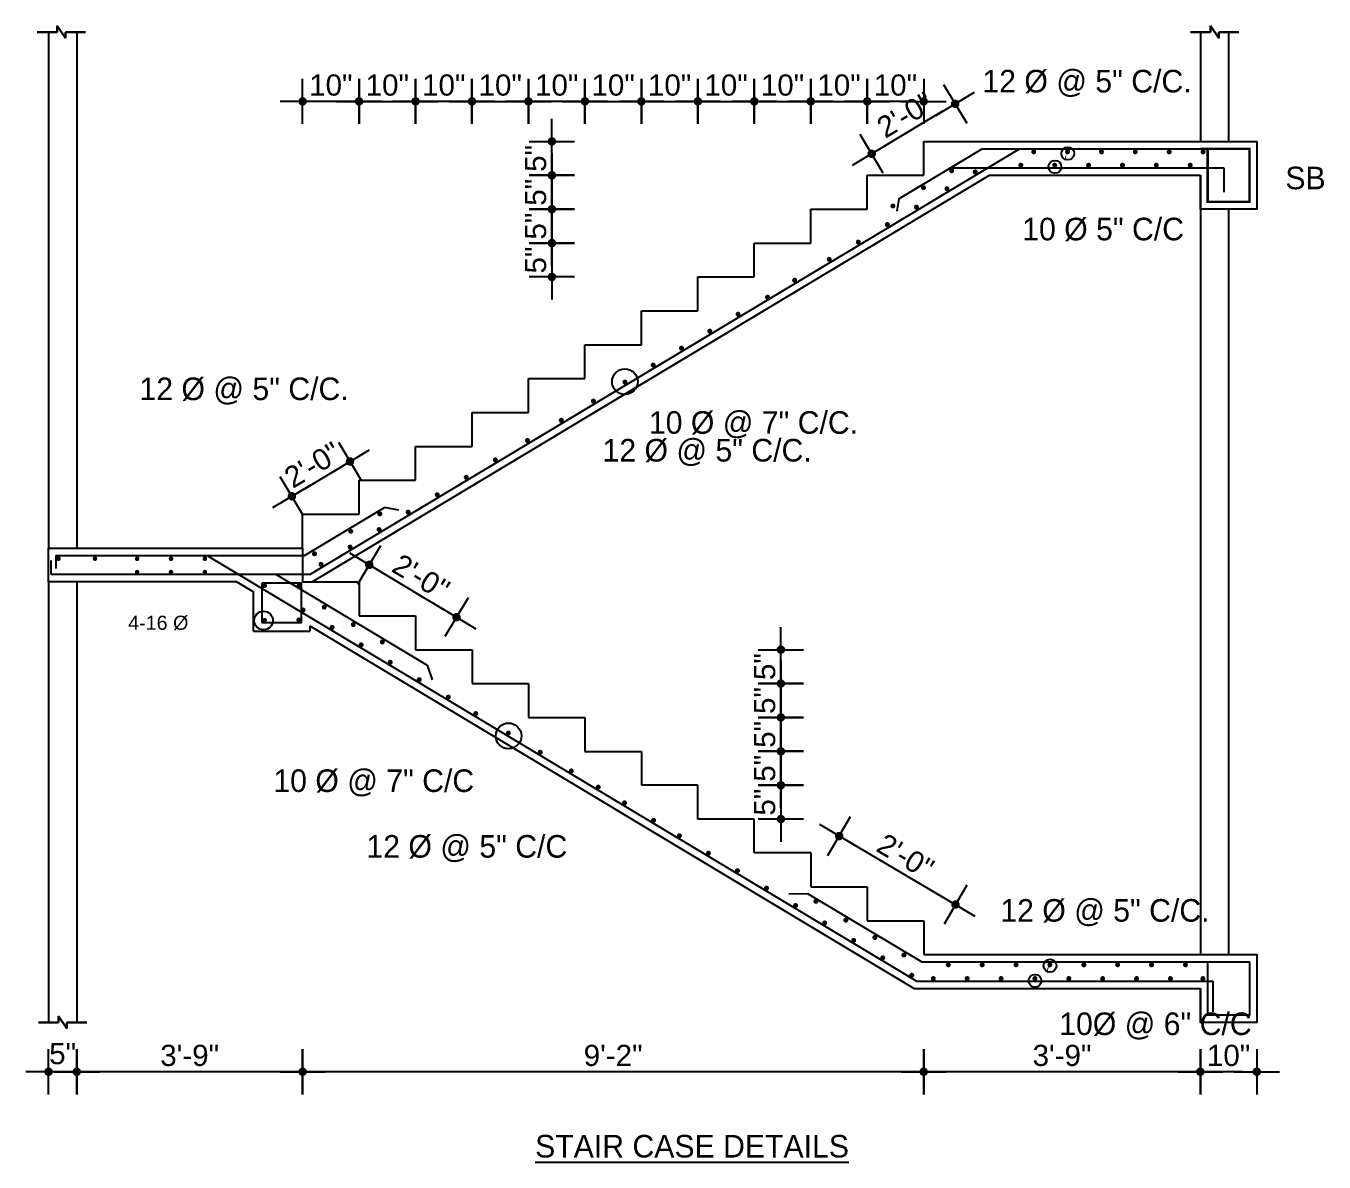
# Model space of a CAD drawing. Header units: inches. Extents: x -4010 to 92088, y -38563 to -1318.
# Drawn here: x 89346 to 89575.9, y -35144 to -34942.8 of the extents above; entities that cross this region are included whole.
import ezdxf

# ---------------------------------------------------------------- set-up
doc = ezdxf.new("R2010")
doc.units = ezdxf.units.IN
doc.header["$MEASUREMENT"] = 0
doc.header["$PDMODE"] = 99
doc.linetypes.add('DASHED2', pattern=[0.375, 0.25, -0.125])
for name, color, linetype in [('1-BAR', 7, 'Continuous'), ('Brick wall', 3, 'Continuous'), ('CAPTION', 7, 'Continuous'), ('Rod', 1, 'Continuous'), ('Stair', 190, 'DASHED2'), ('TEX', 7, 'Continuous')]:
    doc.layers.add(name, color=color, linetype=linetype)
doc.layers.add('concrete out line', color=3, linetype='Continuous', lineweight=30)
doc.layers.add('text', color=7, linetype='Continuous', true_color=0x6a7cf1)
doc.styles.add('ARIAL', font='arial.ttf')
doc.styles.add('CAPTION', font='GOTHIC.TTF', dxfattribs={"height": 100})
doc.styles.add('REG', font='arial.ttf')
doc.dimstyles.new('3-8', dxfattribs={"dimscale": 1.25, "dimtxt": 6, "dimasz": 2, "dimexe": 0.18, "dimexo": 6, "dimgap": 0, "dimtad": 0, "dimdec": 0, "dimzin": 3, "dimdsep": 46, "dimlunit": 3, "dimtxsty": 'ARIAL', "dimblk": 'DD', "dimcen": 1, "dimse1": 1, "dimse2": 1, "dimclrd": 256, "dimclrt": 256, "dimadec": 0, "dimazin": 0, "dimtfac": 0.5, "dimtdec": 0, "dimtmove": 2, "dimatfit": 0, "dimfxl": 0.18, "dimtvp": 0.75, "dimfrac": 1, "dimtolj": 1, "dimtzin": 0, "dimarcsym": 0})

# ---------------------------------------------------------------- blocks, each defined once
blk = doc.blocks.new('DD')
for p, q in [((0, 1.6), (0, -1.6)), ((-1.6, 0), (1.6, 0))]:
    blk.add_line(p, q)
at = {"const_width": 0.3}
blk.add_lwpolyline([(-0.15, 0, 1), (0.15, 0, 1)], format="xyb", close=True, dxfattribs=at)
blk = doc.blocks.new('*D1382')
at = {"layer": 'CAPTION', "lineweight": -2}
blk.add_line((89395.26, -35024.81), (89401.26, -35021.21), dxfattribs=at)
at = {"layer": 'Defpoints', "color": 0}
for p in [(89403.41, -35019.93), (89403.91, -35020.76), (89393.62, -35026.93)]:
    blk.add_point(p, dxfattribs=at)
at = {"layer": 'CAPTION', "lineweight": -2, "xscale": 2.5, "yscale": 2.5, "zscale": 2.5}
for p, rotation in [((89403.41, -35019.93), 30.96375653212118), ((89393.12, -35026.1), 210.9637565321212)]:
    blk.add_blockref('DD', p, dxfattribs=dict(at, rotation=rotation))
at = {"layer": 'CAPTION', "insert": (89396.78, -35020.55), "char_height": 3.75, "attachment_point": 5, "rotation": 30.9638, "style": 'ARIAL'}
blk.add_mtext('\\A1;2\'-0"', dxfattribs=at)
blk = doc.blocks.new('*D1383')
at = {"layer": 'CAPTION', "lineweight": -2}
blk.add_line((89408.96, -35039.54), (89420.11, -35046.23), dxfattribs=at)
at = {"layer": 'Defpoints', "color": 0}
for p in [(89406.77, -35038.34), (89422.2, -35047.6), (89422.25, -35047.51)]:
    blk.add_point(p, dxfattribs=at)
at = {"layer": 'CAPTION', "lineweight": -2, "xscale": 2.5, "yscale": 2.5, "zscale": 2.5}
for p, rotation in [((89406.82, -35038.25), 149.0362434679106), ((89422.25, -35047.51), 329.0362434679106)]:
    blk.add_blockref('DD', p, dxfattribs=dict(at, rotation=rotation))
at = {"layer": 'CAPTION', "insert": (89416.01, -35040.42), "char_height": 3.75, "attachment_point": 5, "rotation": 329.0362, "style": 'ARIAL'}
blk.add_mtext("\\A1;2'-0''", dxfattribs=at)
blk = doc.blocks.new('*D1384')
at = {"layer": 'CAPTION', "lineweight": -2}
blk.add_line((89439.16, -34984.76), (89439.16, -34983.76), dxfattribs=at)
at = {"layer": 'Defpoints', "color": 0}
for p in [(89439.16, -34981.26), (89484.21, -34981.26), (89484.21, -34987.26)]:
    blk.add_point(p, dxfattribs=at)
at = {"layer": 'CAPTION', "lineweight": -2, "xscale": 2.5, "yscale": 2.5, "zscale": 2.5}
for p, rotation in [((89439.16, -34981.26), 90), ((89439.16, -34987.26), 270)]:
    blk.add_blockref('DD', p, dxfattribs=dict(at, rotation=rotation))
at = {"layer": 'CAPTION', "insert": (89436.29, -34984.26), "char_height": 3.75, "attachment_point": 5, "rotation": 90, "style": 'ARIAL'}
blk.add_mtext('\\A1;5"', dxfattribs=at)
blk = doc.blocks.new('*D1385')
at = {"layer": 'CAPTION', "lineweight": -2}
blk.add_line((89439.16, -34978.76), (89439.16, -34977.76), dxfattribs=at)
at = {"layer": 'Defpoints', "color": 0}
for p in [(89439.16, -34975.26), (89484.21, -34975.26), (89484.21, -34981.26)]:
    blk.add_point(p, dxfattribs=at)
at = {"layer": 'CAPTION', "lineweight": -2, "xscale": 2.5, "yscale": 2.5, "zscale": 2.5}
for p, rotation in [((89439.16, -34975.26), 90), ((89439.16, -34981.26), 270)]:
    blk.add_blockref('DD', p, dxfattribs=dict(at, rotation=rotation))
at = {"layer": 'CAPTION', "insert": (89436.29, -34978.26), "char_height": 3.75, "attachment_point": 5, "rotation": 90, "style": 'ARIAL'}
blk.add_mtext('\\A1;5"', dxfattribs=at)
blk = doc.blocks.new('*D1386')
at = {"layer": 'CAPTION', "lineweight": -2}
blk.add_line((89439.16, -34972.76), (89439.16, -34971.76), dxfattribs=at)
at = {"layer": 'Defpoints', "color": 0}
for p in [(89439.16, -34969.26), (89484.21, -34969.26), (89484.21, -34975.26)]:
    blk.add_point(p, dxfattribs=at)
at = {"layer": 'CAPTION', "lineweight": -2, "xscale": 2.5, "yscale": 2.5, "zscale": 2.5}
for p, rotation in [((89439.16, -34969.26), 90), ((89439.16, -34975.26), 270)]:
    blk.add_blockref('DD', p, dxfattribs=dict(at, rotation=rotation))
at = {"layer": 'CAPTION', "insert": (89436.29, -34972.26), "char_height": 3.75, "attachment_point": 5, "rotation": 90, "style": 'ARIAL'}
blk.add_mtext('\\A1;5"', dxfattribs=at)
blk = doc.blocks.new('*D1387')
at = {"layer": 'CAPTION', "lineweight": -2}
blk.add_line((89439.16, -34966.76), (89439.16, -34965.76), dxfattribs=at)
at = {"layer": 'Defpoints', "color": 0}
for p in [(89439.16, -34963.26), (89484.21, -34963.26), (89484.21, -34969.26)]:
    blk.add_point(p, dxfattribs=at)
at = {"layer": 'CAPTION', "lineweight": -2, "xscale": 2.5, "yscale": 2.5, "zscale": 2.5}
for p, rotation in [((89439.16, -34963.26), 90), ((89439.16, -34969.26), 270)]:
    blk.add_blockref('DD', p, dxfattribs=dict(at, rotation=rotation))
at = {"layer": 'CAPTION', "insert": (89436.29, -34966.26), "char_height": 3.75, "attachment_point": 5, "rotation": 90, "style": 'ARIAL'}
blk.add_mtext('\\A1;5"', dxfattribs=at)
blk = doc.blocks.new('*D1388')
at = {"layer": 'CAPTION', "lineweight": -2}
blk.add_line((89502.51, -34956.17), (89497.51, -34956.17), dxfattribs=at)
at = {"layer": 'Defpoints', "color": 0}
for p in [(89495.01, -34956.17), (89495.01, -34974.57), (89505.01, -34974.57)]:
    blk.add_point(p, dxfattribs=at)
at = {"layer": 'CAPTION', "lineweight": -2, "xscale": 2.5, "yscale": 2.5, "zscale": 2.5, "rotation": 180}
blk.add_blockref('DD', (89495.01, -34956.17), dxfattribs=at)
at = {"layer": 'CAPTION', "lineweight": -2, "xscale": 2.5, "yscale": 2.5, "zscale": 2.5}
blk.add_blockref('DD', (89505.01, -34956.17), dxfattribs=at)
at = {"layer": 'CAPTION', "insert": (89500.01, -34953.3), "char_height": 3.75, "attachment_point": 5, "style": 'ARIAL'}
blk.add_mtext('\\A1;10"', dxfattribs=at)
blk = doc.blocks.new('*D1389')
at = {"layer": 'CAPTION', "lineweight": -2}
blk.add_line((89487.51, -34956.17), (89492.51, -34956.17), dxfattribs=at)
at = {"layer": 'Defpoints', "color": 0}
for p in [(89495.01, -34956.17), (89485.01, -34974.57), (89495.01, -34974.57)]:
    blk.add_point(p, dxfattribs=at)
at = {"layer": 'CAPTION', "lineweight": -2, "xscale": 2.5, "yscale": 2.5, "zscale": 2.5, "rotation": 180}
blk.add_blockref('DD', (89485.01, -34956.17), dxfattribs=at)
at = {"layer": 'CAPTION', "lineweight": -2, "xscale": 2.5, "yscale": 2.5, "zscale": 2.5}
blk.add_blockref('DD', (89495.01, -34956.17), dxfattribs=at)
at = {"layer": 'CAPTION', "insert": (89490.01, -34953.3), "char_height": 3.75, "attachment_point": 5, "style": 'ARIAL'}
blk.add_mtext('\\A1;10"', dxfattribs=at)
blk = doc.blocks.new('*D1390')
at = {"layer": 'CAPTION', "lineweight": -2}
blk.add_line((89447.51, -34956.17), (89452.51, -34956.17), dxfattribs=at)
at = {"layer": 'Defpoints', "color": 0}
for p in [(89455.01, -34956.17), (89445.01, -34974.57), (89455.01, -34974.57)]:
    blk.add_point(p, dxfattribs=at)
at = {"layer": 'CAPTION', "lineweight": -2, "xscale": 2.5, "yscale": 2.5, "zscale": 2.5, "rotation": 180}
blk.add_blockref('DD', (89445.01, -34956.17), dxfattribs=at)
at = {"layer": 'CAPTION', "lineweight": -2, "xscale": 2.5, "yscale": 2.5, "zscale": 2.5}
blk.add_blockref('DD', (89455.01, -34956.17), dxfattribs=at)
at = {"layer": 'CAPTION', "insert": (89450.01, -34953.3), "char_height": 3.75, "attachment_point": 5, "style": 'ARIAL'}
blk.add_mtext('\\A1;10"', dxfattribs=at)
blk = doc.blocks.new('*D1391')
at = {"layer": 'CAPTION', "lineweight": -2}
blk.add_line((89442.51, -34956.17), (89437.51, -34956.17), dxfattribs=at)
at = {"layer": 'Defpoints', "color": 0}
for p in [(89435.01, -34956.17), (89435.01, -34974.57), (89445.01, -34974.57)]:
    blk.add_point(p, dxfattribs=at)
at = {"layer": 'CAPTION', "lineweight": -2, "xscale": 2.5, "yscale": 2.5, "zscale": 2.5, "rotation": 180}
blk.add_blockref('DD', (89435.01, -34956.17), dxfattribs=at)
at = {"layer": 'CAPTION', "lineweight": -2, "xscale": 2.5, "yscale": 2.5, "zscale": 2.5}
blk.add_blockref('DD', (89445.01, -34956.17), dxfattribs=at)
at = {"layer": 'CAPTION', "insert": (89440.01, -34953.3), "char_height": 3.75, "attachment_point": 5, "style": 'ARIAL'}
blk.add_mtext('\\A1;10"', dxfattribs=at)
blk = doc.blocks.new('*D1392')
at = {"layer": 'CAPTION', "lineweight": -2}
blk.add_line((89427.51, -34956.17), (89432.51, -34956.17), dxfattribs=at)
at = {"layer": 'Defpoints', "color": 0}
for p in [(89435.01, -34956.17), (89425.01, -34960.73), (89435.01, -34974.57)]:
    blk.add_point(p, dxfattribs=at)
at = {"layer": 'CAPTION', "lineweight": -2, "xscale": 2.5, "yscale": 2.5, "zscale": 2.5, "rotation": 180}
blk.add_blockref('DD', (89425.01, -34956.17), dxfattribs=at)
at = {"layer": 'CAPTION', "lineweight": -2, "xscale": 2.5, "yscale": 2.5, "zscale": 2.5}
blk.add_blockref('DD', (89435.01, -34956.17), dxfattribs=at)
at = {"layer": 'CAPTION', "insert": (89430.01, -34953.3), "char_height": 3.75, "attachment_point": 5, "style": 'ARIAL'}
blk.add_mtext('\\A1;10"', dxfattribs=at)
blk = doc.blocks.new('*D1393')
at = {"layer": 'CAPTION', "lineweight": -2}
blk.add_line((89407.51, -34956.17), (89412.51, -34956.17), dxfattribs=at)
at = {"layer": 'Defpoints', "color": 0}
for p in [(89415.01, -34956.17), (89405.01, -34960.73), (89415.01, -34960.73)]:
    blk.add_point(p, dxfattribs=at)
at = {"layer": 'CAPTION', "lineweight": -2, "xscale": 2.5, "yscale": 2.5, "zscale": 2.5, "rotation": 180}
blk.add_blockref('DD', (89405.01, -34956.17), dxfattribs=at)
at = {"layer": 'CAPTION', "lineweight": -2, "xscale": 2.5, "yscale": 2.5, "zscale": 2.5}
blk.add_blockref('DD', (89415.01, -34956.17), dxfattribs=at)
at = {"layer": 'CAPTION', "insert": (89410.01, -34953.3), "char_height": 3.75, "attachment_point": 5, "style": 'ARIAL'}
blk.add_mtext('\\A1;10"', dxfattribs=at)
blk = doc.blocks.new('*D1394')
at = {"layer": 'CAPTION', "lineweight": -2}
blk.add_line((89422.51, -34956.17), (89417.51, -34956.17), dxfattribs=at)
at = {"layer": 'Defpoints', "color": 0}
for p in [(89415.01, -34956.17), (89415.01, -34960.73), (89425.01, -34960.73)]:
    blk.add_point(p, dxfattribs=at)
at = {"layer": 'CAPTION', "lineweight": -2, "xscale": 2.5, "yscale": 2.5, "zscale": 2.5, "rotation": 180}
blk.add_blockref('DD', (89415.01, -34956.17), dxfattribs=at)
at = {"layer": 'CAPTION', "lineweight": -2, "xscale": 2.5, "yscale": 2.5, "zscale": 2.5}
blk.add_blockref('DD', (89425.01, -34956.17), dxfattribs=at)
at = {"layer": 'CAPTION', "insert": (89420.01, -34953.3), "char_height": 3.75, "attachment_point": 5, "style": 'ARIAL'}
blk.add_mtext('\\A1;10"', dxfattribs=at)
blk = doc.blocks.new('*D1395')
at = {"layer": 'CAPTION', "lineweight": -2}
blk.add_line((89402.51, -34956.17), (89397.51, -34956.17), dxfattribs=at)
at = {"layer": 'Defpoints', "color": 0}
for p in [(89395.01, -34956.17), (89405.01, -34960.73), (89395.01, -34974.57)]:
    blk.add_point(p, dxfattribs=at)
at = {"layer": 'CAPTION', "lineweight": -2, "xscale": 2.5, "yscale": 2.5, "zscale": 2.5, "rotation": 180}
blk.add_blockref('DD', (89395.01, -34956.17), dxfattribs=at)
at = {"layer": 'CAPTION', "lineweight": -2, "xscale": 2.5, "yscale": 2.5, "zscale": 2.5}
blk.add_blockref('DD', (89405.01, -34956.17), dxfattribs=at)
at = {"layer": 'CAPTION', "insert": (89400.01, -34953.3), "char_height": 3.75, "attachment_point": 5, "style": 'ARIAL'}
blk.add_mtext('\\A1;10"', dxfattribs=at)
blk = doc.blocks.new('*D1404')
at = {"layer": 'CAPTION', "lineweight": -2}
blk.add_line((89561.51, -35128), (89556.51, -35128), dxfattribs=at)
at = {"layer": 'Defpoints', "color": 0}
for p in [(89554.01, -35119.26), (89564.01, -35119.26), (89554.01, -35128)]:
    blk.add_point(p, dxfattribs=at)
at = {"layer": 'CAPTION', "lineweight": -2, "xscale": 2.5, "yscale": 2.5, "zscale": 2.5, "rotation": 180}
blk.add_blockref('DD', (89554.01, -35128), dxfattribs=at)
at = {"layer": 'CAPTION', "lineweight": -2, "xscale": 2.5, "yscale": 2.5, "zscale": 2.5}
blk.add_blockref('DD', (89564.01, -35128), dxfattribs=at)
at = {"layer": 'CAPTION', "insert": (89559.01, -35125.13), "char_height": 3.75, "attachment_point": 5, "style": 'ARIAL'}
blk.add_mtext('\\A1;10"', dxfattribs=at)
blk = doc.blocks.new('*D1405')
at = {"layer": 'CAPTION', "lineweight": -2}
blk.add_line((89551.51, -35128), (89507.51, -35128), dxfattribs=at)
at = {"layer": 'Defpoints', "color": 0}
for p in [(89505.01, -35113.26), (89554.01, -35119.26), (89505.01, -35128)]:
    blk.add_point(p, dxfattribs=at)
at = {"layer": 'CAPTION', "lineweight": -2, "xscale": 2.5, "yscale": 2.5, "zscale": 2.5, "rotation": 180}
blk.add_blockref('DD', (89505.01, -35128), dxfattribs=at)
at = {"layer": 'CAPTION', "lineweight": -2, "xscale": 2.5, "yscale": 2.5, "zscale": 2.5}
blk.add_blockref('DD', (89554.01, -35128), dxfattribs=at)
at = {"layer": 'CAPTION', "insert": (89529.51, -35125.13), "char_height": 3.75, "attachment_point": 5, "style": 'ARIAL'}
blk.add_mtext('\\A1;3\'-9"', dxfattribs=at)
blk = doc.blocks.new('*D1396')
at = {"layer": 'CAPTION', "lineweight": -2}
blk.add_line((89502.51, -35128), (89397.51, -35128), dxfattribs=at)
at = {"layer": 'Defpoints', "color": 0}
for p in [(89395.01, -35092.51), (89505.01, -35113.26), (89395.01, -35128)]:
    blk.add_point(p, dxfattribs=at)
at = {"layer": 'CAPTION', "lineweight": -2, "xscale": 2.5, "yscale": 2.5, "zscale": 2.5, "rotation": 180}
blk.add_blockref('DD', (89395.01, -35128), dxfattribs=at)
at = {"layer": 'CAPTION', "lineweight": -2, "xscale": 2.5, "yscale": 2.5, "zscale": 2.5}
blk.add_blockref('DD', (89505.01, -35128), dxfattribs=at)
at = {"layer": 'CAPTION', "insert": (89450.01, -35125.13), "char_height": 3.75, "attachment_point": 5, "style": 'ARIAL'}
blk.add_mtext('\\A1;9\'-2"', dxfattribs=at)
blk = doc.blocks.new('*D1406')
at = {"layer": 'CAPTION', "lineweight": -2}
blk.add_line((89392.51, -35128), (89357.51, -35128), dxfattribs=at)
at = {"layer": 'Defpoints', "color": 0}
for p in [(89395.01, -35092.51), (89355.01, -35119.26), (89355.01, -35128)]:
    blk.add_point(p, dxfattribs=at)
at = {"layer": 'CAPTION', "lineweight": -2, "xscale": 2.5, "yscale": 2.5, "zscale": 2.5, "rotation": 180}
blk.add_blockref('DD', (89355.01, -35128), dxfattribs=at)
at = {"layer": 'CAPTION', "lineweight": -2, "xscale": 2.5, "yscale": 2.5, "zscale": 2.5}
blk.add_blockref('DD', (89395.01, -35128), dxfattribs=at)
at = {"layer": 'CAPTION', "insert": (89375.01, -35125.13), "char_height": 3.75, "attachment_point": 5, "style": 'ARIAL'}
blk.add_mtext('\\A1;3\'-9"', dxfattribs=at)
blk = doc.blocks.new('*D1407')
at = {"layer": 'Defpoints', "color": 0}
for p in [(89350.01, -35119.26), (89355.01, -35119.26), (89350.01, -35128)]:
    blk.add_point(p, dxfattribs=at)
at = {"layer": 'CAPTION', "lineweight": -2, "xscale": 2.5, "yscale": 2.5, "zscale": 2.5, "rotation": 180}
blk.add_blockref('DD', (89350.01, -35128), dxfattribs=at)
at = {"layer": 'CAPTION', "lineweight": -2, "xscale": 2.5, "yscale": 2.5, "zscale": 2.5}
blk.add_blockref('DD', (89355.01, -35128), dxfattribs=at)
at = {"layer": 'CAPTION', "insert": (89352.51, -35124.81), "char_height": 3.75, "attachment_point": 5, "style": 'ARIAL'}
blk.add_mtext('\\A1;5"', dxfattribs=at)
blk = doc.blocks.new('*D1408')
at = {"layer": 'CAPTION', "lineweight": -2}
blk.add_line((89508.48, -35097.13), (89492.19, -35087.54), dxfattribs=at)
at = {"layer": 'Defpoints', "color": 0}
for p in [(89490.04, -35086.27), (89484.05, -35096.44), (89504.65, -35108.56)]:
    blk.add_point(p, dxfattribs=at)
at = {"layer": 'CAPTION', "lineweight": -2, "xscale": 2.5, "yscale": 2.5, "zscale": 2.5}
for p, rotation in [((89490.04, -35086.27), 149.5192224121933), ((89510.64, -35098.4), 329.5192224121933)]:
    blk.add_blockref('DD', p, dxfattribs=dict(at, rotation=rotation))
at = {"layer": 'CAPTION', "insert": (89501.79, -35089.86), "char_height": 3.75, "attachment_point": 5, "rotation": 329.5192, "style": 'ARIAL'}
blk.add_mtext('\\A1;2\'-0"', dxfattribs=at)
blk = doc.blocks.new('*D1409')
at = {"layer": 'CAPTION', "lineweight": -2}
blk.add_line((89508.44, -34957.87), (89497.95, -34964.17), dxfattribs=at)
at = {"layer": 'Defpoints', "color": 0}
for p in [(89495.8, -34965.46), (89515.37, -34964.56), (89500.59, -34973.43)]:
    blk.add_point(p, dxfattribs=at)
at = {"layer": 'CAPTION', "lineweight": -2, "xscale": 2.5, "yscale": 2.5, "zscale": 2.5}
for p, rotation in [((89510.59, -34956.59), 30.96375653203203), ((89495.8, -34965.46), 210.963756532032)]:
    blk.add_blockref('DD', p, dxfattribs=dict(at, rotation=rotation))
at = {"layer": 'CAPTION', "insert": (89501.72, -34958.56), "char_height": 3.75, "attachment_point": 5, "rotation": 30.9638, "style": 'ARIAL'}
blk.add_mtext('\\A1;2\'-0"', dxfattribs=at)
blk = doc.blocks.new('*D1410')
at = {"layer": 'CAPTION', "lineweight": -2}
blk.add_line((89457.51, -34956.17), (89462.51, -34956.17), dxfattribs=at)
at = {"layer": 'Defpoints', "color": 0}
for p in [(89465.01, -34956.17), (89465.01, -34987.26), (89455.01, -34993.26)]:
    blk.add_point(p, dxfattribs=at)
at = {"layer": 'CAPTION', "lineweight": -2, "xscale": 2.5, "yscale": 2.5, "zscale": 2.5, "rotation": 180}
blk.add_blockref('DD', (89455.01, -34956.17), dxfattribs=at)
at = {"layer": 'CAPTION', "lineweight": -2, "xscale": 2.5, "yscale": 2.5, "zscale": 2.5}
blk.add_blockref('DD', (89465.01, -34956.17), dxfattribs=at)
at = {"layer": 'CAPTION', "insert": (89460.01, -34953.3), "char_height": 3.75, "attachment_point": 5, "style": 'ARIAL'}
blk.add_mtext('\\A1;10"', dxfattribs=at)
blk = doc.blocks.new('*D1411')
at = {"layer": 'CAPTION', "lineweight": -2}
blk.add_line((89467.51, -34956.17), (89472.51, -34956.17), dxfattribs=at)
at = {"layer": 'Defpoints', "color": 0}
for p in [(89475.01, -34956.17), (89475.01, -34981.26), (89465.01, -34987.26)]:
    blk.add_point(p, dxfattribs=at)
at = {"layer": 'CAPTION', "lineweight": -2, "xscale": 2.5, "yscale": 2.5, "zscale": 2.5, "rotation": 180}
blk.add_blockref('DD', (89465.01, -34956.17), dxfattribs=at)
at = {"layer": 'CAPTION', "lineweight": -2, "xscale": 2.5, "yscale": 2.5, "zscale": 2.5}
blk.add_blockref('DD', (89475.01, -34956.17), dxfattribs=at)
at = {"layer": 'CAPTION', "insert": (89470.01, -34953.3), "char_height": 3.75, "attachment_point": 5, "style": 'ARIAL'}
blk.add_mtext('\\A1;10"', dxfattribs=at)
blk = doc.blocks.new('*D1412')
at = {"layer": 'CAPTION', "lineweight": -2}
blk.add_line((89477.51, -34956.17), (89482.51, -34956.17), dxfattribs=at)
at = {"layer": 'Defpoints', "color": 0}
for p in [(89485.01, -34956.17), (89485.01, -34975.26), (89475.01, -34981.26)]:
    blk.add_point(p, dxfattribs=at)
at = {"layer": 'CAPTION', "lineweight": -2, "xscale": 2.5, "yscale": 2.5, "zscale": 2.5, "rotation": 180}
blk.add_blockref('DD', (89475.01, -34956.17), dxfattribs=at)
at = {"layer": 'CAPTION', "lineweight": -2, "xscale": 2.5, "yscale": 2.5, "zscale": 2.5}
blk.add_blockref('DD', (89485.01, -34956.17), dxfattribs=at)
at = {"layer": 'CAPTION', "insert": (89480.01, -34953.3), "char_height": 3.75, "attachment_point": 5, "style": 'ARIAL'}
blk.add_mtext('\\A1;10"', dxfattribs=at)
blk = doc.blocks.new('*D1413')
at = {"layer": 'CAPTION', "lineweight": -2}
blk.add_line((89479.72, -35080.76), (89479.72, -35079.76), dxfattribs=at)
at = {"layer": 'Defpoints', "color": 0}
for p in [(89465.01, -35077.26), (89479.72, -35077.26), (89465.01, -35083.26)]:
    blk.add_point(p, dxfattribs=at)
at = {"layer": 'CAPTION', "lineweight": -2, "xscale": 2.5, "yscale": 2.5, "zscale": 2.5}
for p, rotation in [((89479.72, -35077.26), 90), ((89479.72, -35083.26), 270)]:
    blk.add_blockref('DD', p, dxfattribs=dict(at, rotation=rotation))
at = {"layer": 'CAPTION', "insert": (89476.86, -35080.26), "char_height": 3.75, "attachment_point": 5, "rotation": 90, "style": 'ARIAL'}
blk.add_mtext('\\A1;5"', dxfattribs=at)
blk = doc.blocks.new('*D1414')
at = {"layer": 'CAPTION', "lineweight": -2}
blk.add_line((89479.72, -35074.76), (89479.72, -35073.76), dxfattribs=at)
at = {"layer": 'Defpoints', "color": 0}
for p in [(89455.01, -35071.26), (89479.72, -35071.26), (89465.01, -35077.26)]:
    blk.add_point(p, dxfattribs=at)
at = {"layer": 'CAPTION', "lineweight": -2, "xscale": 2.5, "yscale": 2.5, "zscale": 2.5}
for p, rotation in [((89479.72, -35071.26), 90), ((89479.72, -35077.26), 270)]:
    blk.add_blockref('DD', p, dxfattribs=dict(at, rotation=rotation))
at = {"layer": 'CAPTION', "insert": (89476.86, -35074.26), "char_height": 3.75, "attachment_point": 5, "rotation": 90, "style": 'ARIAL'}
blk.add_mtext('\\A1;5"', dxfattribs=at)
blk = doc.blocks.new('*D1415')
at = {"layer": 'CAPTION', "lineweight": -2}
blk.add_line((89479.72, -35068.76), (89479.72, -35067.76), dxfattribs=at)
at = {"layer": 'Defpoints', "color": 0}
for p in [(89445.01, -35065.26), (89479.72, -35065.26), (89455.01, -35071.26)]:
    blk.add_point(p, dxfattribs=at)
at = {"layer": 'CAPTION', "lineweight": -2, "xscale": 2.5, "yscale": 2.5, "zscale": 2.5}
for p, rotation in [((89479.72, -35065.26), 90), ((89479.72, -35071.26), 270)]:
    blk.add_blockref('DD', p, dxfattribs=dict(at, rotation=rotation))
at = {"layer": 'CAPTION', "insert": (89476.86, -35068.26), "char_height": 3.75, "attachment_point": 5, "rotation": 90, "style": 'ARIAL'}
blk.add_mtext('\\A1;5"', dxfattribs=at)
blk = doc.blocks.new('*D1416')
at = {"layer": 'CAPTION', "lineweight": -2}
blk.add_line((89479.72, -35062.76), (89479.72, -35061.76), dxfattribs=at)
at = {"layer": 'Defpoints', "color": 0}
for p in [(89435.01, -35059.26), (89479.72, -35059.26), (89445.01, -35065.26)]:
    blk.add_point(p, dxfattribs=at)
at = {"layer": 'CAPTION', "lineweight": -2, "xscale": 2.5, "yscale": 2.5, "zscale": 2.5}
for p, rotation in [((89479.72, -35059.26), 90), ((89479.72, -35065.26), 270)]:
    blk.add_blockref('DD', p, dxfattribs=dict(at, rotation=rotation))
at = {"layer": 'CAPTION', "insert": (89476.86, -35062.26), "char_height": 3.75, "attachment_point": 5, "rotation": 90, "style": 'ARIAL'}
blk.add_mtext('\\A1;5"', dxfattribs=at)
blk = doc.blocks.new('*D1417')
at = {"layer": 'CAPTION', "lineweight": -2}
blk.add_line((89479.72, -35056.76), (89479.72, -35055.76), dxfattribs=at)
at = {"layer": 'Defpoints', "color": 0}
for p in [(89425.01, -35053.26), (89479.72, -35053.26), (89435.01, -35059.26)]:
    blk.add_point(p, dxfattribs=at)
at = {"layer": 'CAPTION', "lineweight": -2, "xscale": 2.5, "yscale": 2.5, "zscale": 2.5}
for p, rotation in [((89479.72, -35053.26), 90), ((89479.72, -35059.26), 270)]:
    blk.add_blockref('DD', p, dxfattribs=dict(at, rotation=rotation))
at = {"layer": 'CAPTION', "insert": (89476.86, -35056.26), "char_height": 3.75, "attachment_point": 5, "rotation": 90, "style": 'ARIAL'}
blk.add_mtext('\\A1;5"', dxfattribs=at)

msp = doc.modelspace()

# ---------------------------------------------------------------- linework, layer by layer
at = {"layer": '1-BAR'}
msp.add_line((89558.182, -34967.963), (89558.182, -34972.228), dxfattribs=at)
at = {"layer": '1-BAR', "const_width": 0.44}
msp.add_lwpolyline([(89551.994, -34967.473, 1), (89552.434, -34967.473, 1)], format="xyb", close=True, dxfattribs=at)
at = {"layer": 'Brick wall'}
for p, q in [((89350.013, -34943.901), (89350.013, -35035.263)), ((89355.013, -34943.901), (89355.013, -35035.263)), ((89554.013, -34943.901), (89554.013, -34963.263)), ((89559.013, -34943.901), (89559.013, -34963.263)), ((89505.013, -34969.263), (89505.013, -34963.263)), ((89505.013, -34963.263), (89553.634, -34963.263)), ((89396.675, -35041.263), (89516.675, -34969.263)), ((89495.013, -34975.263), (89495.013, -34969.263)), ((89495.013, -34969.263), (89505.013, -34969.263)), ((89516.675, -34969.263), (89553.634, -34969.263)), ((89545.013, -34969.263), (89554.013, -34969.263)), ((89554.013, -34969.263), (89554.013, -35107.263)), ((89485.013, -34981.263), (89485.013, -34975.263)), ((89485.013, -34975.263), (89495.013, -34975.263)), ((89559.013, -34975.263), (89559.013, -35107.263)), ((89475.013, -34987.263), (89475.013, -34981.263)), ((89475.013, -34981.263), (89485.013, -34981.263)), ((89465.013, -34993.263), (89465.013, -34987.263)), ((89465.013, -34987.263), (89475.013, -34987.263)), ((89455.013, -34999.263), (89455.013, -34993.263)), ((89455.013, -34993.263), (89465.013, -34993.263)), ((89445.013, -35005.263), (89445.013, -34999.263)), ((89445.013, -34999.263), (89455.013, -34999.263)), ((89435.013, -35011.263), (89435.013, -35005.263)), ((89435.013, -35005.263), (89445.013, -35005.263)), ((89425.013, -35017.263), (89425.013, -35011.263)), ((89425.013, -35011.263), (89435.013, -35011.263)), ((89415.013, -35023.263), (89415.013, -35017.263)), ((89415.013, -35017.263), (89425.013, -35017.263)), ((89405.013, -35029.263), (89405.013, -35023.263)), ((89405.013, -35023.263), (89415.013, -35023.263)), ((89395.013, -35035.263), (89395.013, -35029.263)), ((89395.013, -35029.263), (89405.013, -35029.263)), ((89364.895, -35035.263), (89395.013, -35035.263)), ((89364.895, -35035.263), (89395.013, -35035.263)), ((89395.013, -35035.263), (89395.013, -35041.263)), ((89366.283, -35041.263), (89350.013, -35041.263)), ((89350.013, -35041.263), (89350.013, -35119.263)), ((89355.013, -35041.263), (89355.013, -35119.263)), ((89383.351, -35041.263), (89364.895, -35041.263)), ((89383.351, -35041.263), (89386.315, -35043.041)), ((89395.013, -35041.263), (89405.013, -35041.263)), ((89405.013, -35041.263), (89405.013, -35047.263)), ((89386.315, -35049.963), (89386.315, -35043.041)), ((89405.013, -35047.263), (89415.013, -35047.263)), ((89415.013, -35047.263), (89415.013, -35053.263)), ((89386.315, -35049.963), (89396.315, -35049.963)), ((89396.315, -35049.041), (89503.351, -35113.263)), ((89396.315, -35049.041), (89396.315, -35049.963)), ((89415.013, -35053.263), (89425.013, -35053.263)), ((89425.013, -35053.263), (89425.013, -35059.263)), ((89425.013, -35059.263), (89435.013, -35059.263)), ((89435.013, -35059.263), (89435.013, -35065.263)), ((89435.013, -35065.263), (89445.013, -35065.263)), ((89445.013, -35065.263), (89445.013, -35071.263)), ((89445.013, -35071.263), (89455.013, -35071.263)), ((89455.013, -35071.263), (89455.013, -35077.263)), ((89465.013, -35077.263), (89455.013, -35077.263)), ((89465.013, -35083.263), (89465.013, -35077.263)), ((89475.013, -35083.263), (89465.013, -35083.263)), ((89475.013, -35089.263), (89475.013, -35083.263)), ((89485.013, -35089.263), (89475.013, -35089.263)), ((89485.013, -35089.263), (89485.013, -35095.263)), ((89485.013, -35095.263), (89495.013, -35095.263)), ((89495.013, -35095.263), (89495.013, -35101.263)), ((89495.013, -35101.263), (89505.013, -35101.263)), ((89505.013, -35101.263), (89505.013, -35107.263)), ((89505.013, -35107.263), (89553.634, -35107.263)), ((89503.351, -35113.263), (89553.634, -35113.263)), ((89545.013, -35113.263), (89554.013, -35113.263))]:
    msp.add_line(p, q, dxfattribs=at)
for points in [[(89545.013, -34963.263), (89564.013, -34963.263)], [(89554.013, -34963.263), (89564.013, -34963.263), (89564.013, -34975.263), (89554.013, -34975.263), (89554.013, -34969.263)], [(89350.013, -35035.263), (89366.283, -35035.263)], [(89360.013, -35041.263), (89360.013, -35041.263), (89350.013, -35041.263), (89350.013, -35035.263), (89360.013, -35035.263)], [(89350.013, -35035.263), (89366.283, -35035.263)], [(89545.013, -35107.263), (89564.013, -35107.263)], [(89554.013, -35107.263), (89564.013, -35107.263), (89564.013, -35119.263), (89554.013, -35119.263), (89554.013, -35113.263)]]:
    msp.add_lwpolyline(points, dxfattribs=at)
at = {"layer": 'concrete out line', "ltscale": 2}
for p, q in [((89351.558, -34942.814), (89351.558, -34943.901)), ((89351.558, -34942.814), (89353.036, -34944.987)), ((89555.787, -34942.814), (89555.787, -34943.901)), ((89555.787, -34942.814), (89557.264, -34944.987)), ((89351.558, -34943.901), (89348.012, -34943.901)), ((89356.583, -34943.901), (89353.036, -34943.901)), ((89353.036, -34943.901), (89353.036, -34944.987)), ((89555.787, -34943.901), (89552.24, -34943.901)), ((89560.811, -34943.901), (89557.264, -34943.901)), ((89557.264, -34943.901), (89557.264, -34944.987)), ((89351.787, -35119.263), (89348.24, -35119.263)), ((89351.787, -35118.176), (89351.787, -35119.263)), ((89351.787, -35118.176), (89353.264, -35120.349)), ((89356.811, -35119.263), (89353.264, -35119.263)), ((89353.264, -35119.263), (89353.264, -35120.349))]:
    msp.add_line(p, q, dxfattribs=at)
at = {"layer": 'Rod'}
for p, q in [((89396.315, -35039.963), (89521.982, -34964.563)), ((89500.588, -34973.434), (89515.373, -34964.563)), ((89515.373, -34964.563), (89553.634, -34964.563)), ((89545.013, -34964.563), (89561.87, -34964.563)), ((89509.707, -34967.963), (89553.634, -34967.963)), ((89545.013, -34967.963), (89558.182, -34967.963)), ((89500.588, -34973.434), (89500.247, -34975.623)), ((89395.373, -35036.563), (89409.512, -35028.079)), ((89412.062, -35028.535), (89409.512, -35028.079)), ((89351.313, -35036.563), (89366.283, -35036.563)), ((89364.895, -35036.563), (89378.045, -35036.563)), ((89503.711, -35111.963), (89378.045, -35036.563)), ((89378.045, -35036.563), (89395.373, -35036.563)), ((89366.283, -35039.963), (89350.48, -35039.963)), ((89396.315, -35039.963), (89364.895, -35039.963)), ((89390.32, -35039.963), (89417.059, -35056.006)), ((89417.059, -35056.006), (89417.983, -35058.621)), ((89481.147, -35096.52), (89484.428, -35096.427)), ((89484.428, -35096.427), (89491.324, -35100.565)), ((89491.324, -35100.565), (89504.653, -35108.563)), ((89504.653, -35108.563), (89553.634, -35108.563)), ((89545.013, -35108.563), (89561.704, -35108.563)), ((89503.711, -35111.963), (89553.634, -35111.963)), ((89545.013, -35111.963), (89556.203, -35111.963)), ((89556.203, -35111.963), (89556.203, -35117.388))]:
    msp.add_line(p, q, dxfattribs=at)
at = {"layer": 'Rod', "ltscale": 2}
for p, q in [((89351.313, -35036.563), (89351.313, -35038.905)), ((89350.48, -35039.963), (89350.48, -35037.485))]:
    msp.add_line(p, q, dxfattribs=at)
at = {"layer": 'Rod'}
for points, const_width in [([(89524.271, -34965.101, 1), (89524.711, -34965.101, 1)], 0.44), ([(89530.271, -34965.101, 1), (89530.711, -34965.101, 1)], 0.44), ([(89536.271, -34965.101, 1), (89536.711, -34965.101, 1)], 0.44), ([(89542.271, -34965.101, 1), (89542.711, -34965.101, 1)], 0.44), ([(89548.271, -34965.101, 1), (89548.711, -34965.101, 1)], 0.44), ([(89554.271, -34965.101, 1), (89554.711, -34965.101, 1)], 0.44), ([(89509.741, -34968.45, 1), (89510.181, -34968.45, 1)], 0.44), ([(89521.994, -34967.473, 1), (89522.434, -34967.473, 1)], 0.44), ([(89527.994, -34967.473, 1), (89528.434, -34967.473, 1)], 0.44), ([(89533.994, -34967.473, 1), (89534.434, -34967.473, 1)], 0.44), ([(89539.994, -34967.473, 1), (89540.434, -34967.473, 1)], 0.44), ([(89545.994, -34967.473, 1), (89546.434, -34967.473, 1)], 0.44), ([(89551.994, -34967.473, 1), (89552.434, -34967.473, 1)], 0.44), ([(89513.905, -34968.656, 1), (89514.345, -34968.656, 1)], 0.44), ([(89504.751, -34971.444, 1), (89505.191, -34971.444, 1)], 0.44), ([(89508.915, -34971.65, 1), (89509.355, -34971.65, 1)], 0.44), ([(89499.337, -34974.693, 1), (89499.777, -34974.693, 1)], 0.44), ([(89503.501, -34974.899, 1), (89503.941, -34974.899, 1)], 0.44), ([(89498.356, -34977.986, 1), (89498.796, -34977.986, 1)], 0.44), ([(89493.211, -34981.073, 1), (89493.651, -34981.073, 1)], 0.44), ([(89488.066, -34984.16, 1), (89488.506, -34984.16, 1)], 0.44), ([(89481.929, -34987.842, 1), (89482.369, -34987.842, 1)], 0.44), ([(89477.138, -34990.849, 1), (89477.578, -34990.849, 1)], 0.44), ([(89471.91, -34993.853, 1), (89472.35, -34993.853, 1)], 0.44), ([(89466.902, -34996.858, 1), (89467.342, -34996.858, 1)], 0.44), ([(89461.895, -34999.862, 1), (89462.335, -34999.862, 1)], 0.44), ([(89456.887, -35002.867, 1), (89457.327, -35002.867, 1)], 0.44), ([(89451.88, -35005.872, 1), (89452.32, -35005.872, 1)], 0.44), ([(89446.298, -35009.221, 1), (89446.738, -35009.221, 1)], 0.44), ([(89440.601, -35012.639, 1), (89441.041, -35012.639, 1)], 0.44), ([(89434.618, -35016.229, 1), (89435.058, -35016.229, 1)], 0.44), ([(89428.921, -35019.647, 1), (89429.361, -35019.647, 1)], 0.44), ([(89423.776, -35022.734, 1), (89424.216, -35022.734, 1)], 0.44), ([(89418.631, -35025.821, 1), (89419.071, -35025.821, 1)], 0.44), ([(89408.465, -35029.216, 1), (89408.905, -35029.216, 1)], 0.44), ([(89413.486, -35028.908, 1), (89413.926, -35028.908, 1)], 0.44), ([(89403.32, -35032.303, 1), (89403.76, -35032.303, 1)], 0.44), ([(89408.341, -35031.995, 1), (89408.781, -35031.995, 1)], 0.44), ([(89403.196, -35035.082, 1), (89403.636, -35035.082, 1)], 0.44), ([(89351.99, -35037.158, -1), (89351.59, -35037.158, -1)], 0.4), ([(89358.036, -35037.158, 1), (89358.436, -35037.158, 1)], 0.4), ([(89365.503, -35037.158, 1), (89365.903, -35037.158, 1)], 0.4), ([(89371.503, -35037.158, 1), (89371.903, -35037.158, 1)], 0.4), ([(89377.503, -35037.158, 1), (89377.903, -35037.158, 1)], 0.4), ([(89396.902, -35036.276, 1), (89397.342, -35036.276, 1)], 0.44), ([(89365.503, -35039.508, 1), (89365.903, -35039.508, 1)], 0.4), ([(89371.503, -35039.508, 1), (89371.903, -35039.508, 1)], 0.4), ([(89377.503, -35039.508, 1), (89377.903, -35039.508, 1)], 0.4), ([(89398.051, -35038.169, 1), (89398.491, -35038.169, 1)], 0.44), ([(89388.038, -35041.916, 1), (89388.478, -35041.916, 1)], 0.44), ([(89394.158, -35041.944, 1), (89394.598, -35041.944, 1)], 0.44), ([(89394.869, -35046.225, 1), (89395.309, -35046.225, 1)], 0.44), ([(89398.621, -35045.725, 1), (89399.061, -35045.725, 1)], 0.44), ([(89388.487, -35048.039, -1), (89388.087, -35048.039, -1)], 0.4), ([(89394.132, -35047.99, 1), (89394.572, -35047.99, 1)], 0.44), ([(89403.766, -35048.812, 1), (89404.206, -35048.812, 1)], 0.44), ([(89400.014, -35049.312, 1), (89400.454, -35049.312, 1)], 0.44), ([(89405.159, -35052.399, 1), (89405.599, -35052.399, 1)], 0.44), ([(89408.911, -35051.899, 1), (89409.351, -35051.899, 1)], 0.44), ([(89410.304, -35055.486, 1), (89410.744, -35055.486, 1)], 0.44), ([(89415.449, -35058.573, 1), (89415.889, -35058.573, 1)], 0.44), ([(89420.594, -35061.66, 1), (89421.034, -35061.66, 1)], 0.44), ([(89425.458, -35064.579, 1), (89425.898, -35064.579, 1)], 0.44), ([(89431.226, -35068.04, 1), (89431.666, -35068.04, 1)], 0.44), ([(89436.873, -35071.428, 1), (89437.313, -35071.428, 1)], 0.44), ([(89442.384, -35074.735, 1), (89442.824, -35074.735, 1)], 0.44), ([(89447.142, -35077.589, 1), (89447.582, -35077.589, 1)], 0.44), ([(89451.808, -35080.391, 1), (89452.248, -35080.391, 1)], 0.44), ([(89456.954, -35083.476, 1), (89457.394, -35083.476, 1)], 0.44), ([(89461.519, -35086.215, 1), (89461.959, -35086.215, 1)], 0.44), ([(89466.664, -35089.302, 1), (89467.104, -35089.302, 1)], 0.44), ([(89471.809, -35092.389, 1), (89472.249, -35092.389, 1)], 0.44), ([(89476.954, -35095.476, 1), (89477.394, -35095.476, 1)], 0.44), ([(89482.099, -35098.563, 1), (89482.539, -35098.563, 1)], 0.44), ([(89485.701, -35097.812, 1), (89486.141, -35097.812, 1)], 0.44), ([(89487.244, -35101.65, 1), (89487.684, -35101.65, 1)], 0.44), ([(89490.996, -35101.15, 1), (89491.436, -35101.15, 1)], 0.44), ([(89496.141, -35104.237, 1), (89496.581, -35104.237, 1)], 0.44), ([(89492.389, -35104.737, 1), (89492.829, -35104.737, 1)], 0.44), ([(89497.534, -35107.824, 1), (89497.974, -35107.824, 1)], 0.44), ([(89501.286, -35107.324, 1), (89501.726, -35107.324, 1)], 0.44), ([(89502.679, -35110.911, 1), (89503.119, -35110.911, 1)], 0.44), ([(89509.146, -35109.061, 1), (89509.586, -35109.061, 1)], 0.44), ([(89515.146, -35109.061, 1), (89515.586, -35109.061, 1)], 0.44), ([(89521.146, -35109.061, 1), (89521.586, -35109.061, 1)], 0.44), ([(89527.146, -35109.061, 1), (89527.586, -35109.061, 1)], 0.44), ([(89533.146, -35109.061, 1), (89533.586, -35109.061, 1)], 0.44), ([(89539.146, -35109.061, 1), (89539.586, -35109.061, 1)], 0.44), ([(89545.146, -35109.061, 1), (89545.586, -35109.061, 1)], 0.44), ([(89551.146, -35109.061, 1), (89551.586, -35109.061, 1)], 0.44), ([(89551.146, -35109.061, 1), (89551.586, -35109.061, 1)], 0.44), ([(89506.492, -35111.498, 1), (89506.932, -35111.498, 1)], 0.44), ([(89512.492, -35111.498, 1), (89512.932, -35111.498, 1)], 0.44), ([(89518.492, -35111.498, 1), (89518.932, -35111.498, 1)], 0.44), ([(89524.492, -35111.498, 1), (89524.932, -35111.498, 1)], 0.44), ([(89530.492, -35111.498, 1), (89530.932, -35111.498, 1)], 0.44), ([(89536.492, -35111.498, 1), (89536.932, -35111.498, 1)], 0.44), ([(89542.492, -35111.498, 1), (89542.932, -35111.498, 1)], 0.44), ([(89548.492, -35111.498, 1), (89548.932, -35111.498, 1)], 0.44), ([(89554.241, -35111.498, 1), (89554.681, -35111.498, 1)], 0.44)]:
    msp.add_lwpolyline(points, format="xyb", close=True, dxfattribs=dict(at, const_width=const_width))
at = {"layer": 'Rod', "const_width": 0.44}
msp.add_lwpolyline([(89554.013, -34964.563), (89562.713, -34964.563), (89562.713, -34973.963), (89555.313, -34973.963), (89555.313, -34964.563)], dxfattribs=at)
at = {"layer": 'Rod'}
msp.add_lwpolyline([(89387.815, -35041.463), (89387.815, -35048.463), (89394.815, -35048.463), (89394.815, -35041.463)], close=True, dxfattribs=at)
msp.add_lwpolyline([(89554.013, -35108.563), (89562.713, -35108.563), (89562.713, -35117.963), (89555.313, -35117.963), (89555.313, -35108.563)], dxfattribs=at)
at = {"layer": 'Stair'}
msp.add_line((89554.013, -35113.263), (89554.013, -35119.263), dxfattribs=at)
at = {"layer": 'TEX'}
for points in [[(89547.564, -34967.882, 0, 0.8, 0), (89547.564, -34966.735, 0, 0, 0), (89547.564, -34956.876, 0, 0, 0), (89542.129, -34956.876, 0, 0, 0)], [(89547.564, -34964.563, 0, 0.8, 0), (89547.564, -34963.417, 0, 0, 0), (89547.564, -34956.876, 0, 0, 0)], [(89529.96, -34966.379, 0, 0.8, 0), (89529.96, -34967.525, 0, 0, 0), (89528.497, -34976.199, 0, 0, 0), (89532.084, -34976.199, 0, 0, 0)], [(89528.497, -34968.923, 0, 0.8, 0), (89528.497, -34970.069, 0, 0, 0), (89528.497, -34976.199, 0, 0, 0), (89532.084, -34976.199, 0, 0, 0)], [(89561.764, -34970.674, 0, 0.8, 0), (89562.91, -34970.674, 0, 0, 0), (89569.04, -34970.674, 0, 0, 0)], [(89452.298, -35006.447, 0, 0.8, 0), (89452.298, -35007.593, 0, 0, 0), (89452.298, -35013.723, 0, 0, 0), (89455.885, -35013.723, 0, 0, 0)], [(89444.089, -35011.363, 0, 0.8, 0), (89444.089, -35012.51, 0, 0, 0), (89444.089, -35018.64, 0, 0, 0), (89447.676, -35018.64, 0, 0, 0)], [(89386.51, -35048.684, 0, 0.8, 0), (89385.364, -35048.684, 0, 0, 0), (89374.862, -35048.684, 0, 0, 0)], [(89431.448, -35069.68, 0, 0.8, 0), (89431.448, -35070.826, 0, 0, 0), (89431.448, -35076.956, 0, 0, 0), (89427.862, -35076.956, 0, 0, 0)], [(89448.527, -35078.636, 0, 0.8, 0), (89448.527, -35079.782, 0, 0, 0), (89448.527, -35087.702, 0, 0, 0), (89444.94, -35087.702, 0, 0, 0)], [(89547.294, -35111.882, 0, 0.8, 0), (89547.294, -35110.735, 0, 0, 0), (89547.294, -35100.876, 0, 0, 0), (89542.209, -35100.876, 0, 0, 0)], [(89547.294, -35108.563, 0, 0.8, 0), (89547.294, -35107.417, 0, 0, 0), (89547.294, -35100.876, 0, 0, 0)], [(89526.765, -35110.181, 0, 0.8, 0), (89526.765, -35111.327, 0, 0, 0), (89524.967, -35120.199, 0, 0, 0), (89528.554, -35120.199, 0, 0, 0)], [(89524.967, -35112.923, 0, 0.8, 0), (89524.967, -35114.069, 0, 0, 0), (89524.967, -35120.199, 0, 0, 0), (89528.554, -35120.199, 0, 0, 0)]]:
    msp.add_lwpolyline(points, format="xyseb", dxfattribs=at)
for centre, radius in [((89530.527, -34965.393), 1.137), ((89528.25, -34967.765), 1.137), ((89452.087, -35005.801), 2.273), ((89388.096, -35048.101), 1.648), ((89431.491, -35068.521), 2.273), ((89527.388, -35109.23), 1.137), ((89524.734, -35111.887), 1.137)]:
    msp.add_circle(centre, radius, dxfattribs=at)
at = {"layer": 'text', "color": 0}
msp.add_lwpolyline([(89409.71, -35028.048, 0, 0.8, 0), (89409.71, -35026.902, 0, 0, 0), (89409.71, -35010.568, 0, 0, 0), (89402.264, -35010.568, 0, 0, 0)], format="xyseb", dxfattribs=at)

# ---------------------------------------------------------------- texts
at = {"layer": 'CAPTION', "style": 'CAPTION'}
for s, p in [('12 %%C @ 5" C/C.', (89515.412, -34954.587)), ('SB', (89569.062, -34971.732)), ('10 %%C 5" C/C', (89522.462, -34980.775)), ('12 %%c @ 5" C/C.', (89366.122, -35009.066)), ('10 %%c @ 7" C/C.', (89456.338, -35015.028)), ('12 %%c @ 5" C/C.', (89448.129, -35019.945)), ('10 %%C @ 7" C/C', (89389.827, -35078.458)), ('12 %%C @ 5" C/C', (89406.315, -35090.088)), ('12 %%c @ 5" C/C.', (89518.583, -35101.428)), ('10%%C @ 6" C/C', (89529.007, -35121.504))]:
    msp.add_text(s, height=4, dxfattribs=at).set_placement(p)
at = {"layer": 'CAPTION', "insert": (89436.192, -35139.187), "char_height": 4, "attachment_point": 1, "style": 'CAPTION'}
msp.add_mtext('{\\LSTAIR CASE DETAILS}', dxfattribs=at)
at = {"layer": 'TEX', "style": 'REG'}
msp.add_text('4-16 %%c', height=2.5, dxfattribs=at).set_placement((89364.108, -35049.743))

# ---------------------------------------------------------------- dimensions: what is measured, and where the dimension line sits
at = {"layer": 'CAPTION', "color": 0}
for base, p1, p2, picture, middle in [((89395.013, -34956.168), (89405.013, -34960.729), (89395.013, -34974.573), '*D1395', (89400.013, -34953.296)), ((89415.013, -34956.168), (89425.013, -34960.729), (89415.013, -34960.729), '*D1394', (89420.013, -34953.296)), ((89435.013, -34956.168), (89445.013, -34974.573), (89435.013, -34974.573), '*D1391', (89440.013, -34953.296)), ((89465.013, -34956.168), (89455.013, -34993.263), (89465.013, -34987.263), '*D1410', (89460.013, -34953.296)), ((89475.013, -34956.168), (89465.013, -34987.263), (89475.013, -34981.263), '*D1411', (89470.013, -34953.296)), ((89485.013, -34956.168), (89475.013, -34981.263), (89485.013, -34975.263), '*D1412', (89480.013, -34953.296)), ((89495.013, -34956.168), (89505.013, -34974.573), (89495.013, -34974.573), '*D1388', (89500.013, -34953.296)), ((89395.013, -35128.005), (89505.013, -35113.263), (89395.013, -35092.513), '*D1396', (89450.013, -35125.133)), ((89554.013, -35128.005), (89564.013, -35119.263), (89554.013, -35119.263), '*D1404', (89559.013, -35125.133))]:
    dim = msp.add_linear_dim(base=base, p1=p1, p2=p2, dimstyle='3-8', override={"dimtxt": 3}, dxfattribs=at)
    dim.commit()
    dim.dimension.update_dxf_attribs({"geometry": picture, "text_midpoint": middle})
for base, p1, p2, picture, middle in [((89415.013, -34956.168), (89405.013, -34960.729), (89415.013, -34960.729), '*D1393', (89410.013, -34953.296)), ((89435.013, -34956.168), (89425.013, -34960.729), (89435.013, -34974.573), '*D1392', (89430.013, -34953.296)), ((89455.013, -34956.168), (89445.013, -34974.573), (89455.013, -34974.573), '*D1390', (89450.013, -34953.296)), ((89495.013, -34956.168), (89485.013, -34974.573), (89495.013, -34974.573), '*D1389', (89490.013, -34953.296))]:
    dim = msp.add_linear_dim(base=base, p1=p1, p2=p2, angle=180, dimstyle='3-8', override={"dimtxt": 3}, dxfattribs=at)
    dim.commit()
    dim.dimension.update_dxf_attribs({"geometry": picture, "text_midpoint": middle})
for p1, p2, distance, text, picture, middle in [((89515.373, -34964.563), (89500.588, -34973.434), -9.302, '2\'-0"', '*D1409', (89501.717, -34958.559)), ((89393.615, -35026.933), (89403.905, -35020.759), 0.972, '2\'-0"', '*D1382', (89396.783, -35020.55)), ((89406.768, -35038.339), (89422.202, -35047.6), 0.1, "2'-0''", '*D1383', (89416.014, -35040.421))]:
    dim = msp.add_aligned_dim(p1=p1, p2=p2, distance=distance, text=text, dimstyle='3-8', override={"dimtxt": 3}, dxfattribs=at)
    dim.commit()
    dim.dimension.update_dxf_attribs({"geometry": picture, "text_midpoint": middle})
for base, p1, p2, picture, middle in [((89439.155, -34963.263), (89484.207, -34969.263), (89484.207, -34963.263), '*D1387', (89436.295, -34966.263)), ((89439.155, -34969.263), (89484.207, -34975.263), (89484.207, -34969.263), '*D1386', (89436.295, -34972.263)), ((89439.155, -34975.263), (89484.207, -34981.263), (89484.207, -34975.263), '*D1385', (89436.295, -34978.263)), ((89439.155, -34981.263), (89484.207, -34987.263), (89484.207, -34981.263), '*D1384', (89436.295, -34984.263)), ((89479.724, -35053.263), (89435.013, -35059.263), (89425.013, -35053.263), '*D1417', (89476.863, -35056.263)), ((89479.724, -35059.263), (89445.013, -35065.263), (89435.013, -35059.263), '*D1416', (89476.863, -35062.263)), ((89479.724, -35065.263), (89455.013, -35071.263), (89445.013, -35065.263), '*D1415', (89476.863, -35068.263)), ((89479.724, -35071.263), (89465.013, -35077.263), (89455.013, -35071.263), '*D1414', (89476.863, -35074.263)), ((89479.724, -35077.263), (89465.013, -35083.263), (89465.013, -35077.263), '*D1413', (89476.863, -35080.263))]:
    dim = msp.add_linear_dim(base=base, p1=p1, p2=p2, angle=90, text='5"', dimstyle='3-8', override={"dimtxt": 3}, dxfattribs=at)
    dim.commit()
    dim.dimension.update_dxf_attribs({"geometry": picture, "text_midpoint": middle})
dim = msp.add_aligned_dim(p1=(89504.653, -35108.563), p2=(89484.054, -35096.438), distance=-11.796, dimstyle='3-8', override={"dimtxt": 3}, dxfattribs=at)
dim.commit()
dim.dimension.update_dxf_attribs({"geometry": '*D1408', "text_midpoint": (89501.794, -35089.859)})
for base, p1, p2, picture, middle in [((89355.013, -35128.005), (89395.013, -35092.513), (89355.013, -35119.263), '*D1406', (89375.013, -35125.131)), ((89505.013, -35128.005), (89554.013, -35119.263), (89505.013, -35113.263), '*D1405', (89529.513, -35125.131))]:
    dim = msp.add_linear_dim(base=base, p1=p1, p2=p2, text='3\'-9"', dimstyle='3-8', override={"dimtxt": 3}, dxfattribs=at)
    dim.commit()
    dim.dimension.update_dxf_attribs({"geometry": picture, "text_midpoint": middle})
dim = msp.add_linear_dim(base=(89350.013, -35128.005), p1=(89355.013, -35119.263), p2=(89350.013, -35119.263), dimstyle='3-8', override={"dimtxt": 3}, dxfattribs=at)
dim.commit()
dim.dimension.update_dxf_attribs({"geometry": '*D1407', "text_midpoint": (89352.513, -35124.812), "dimtype": 160})

doc.saveas('drawing.dxf')
